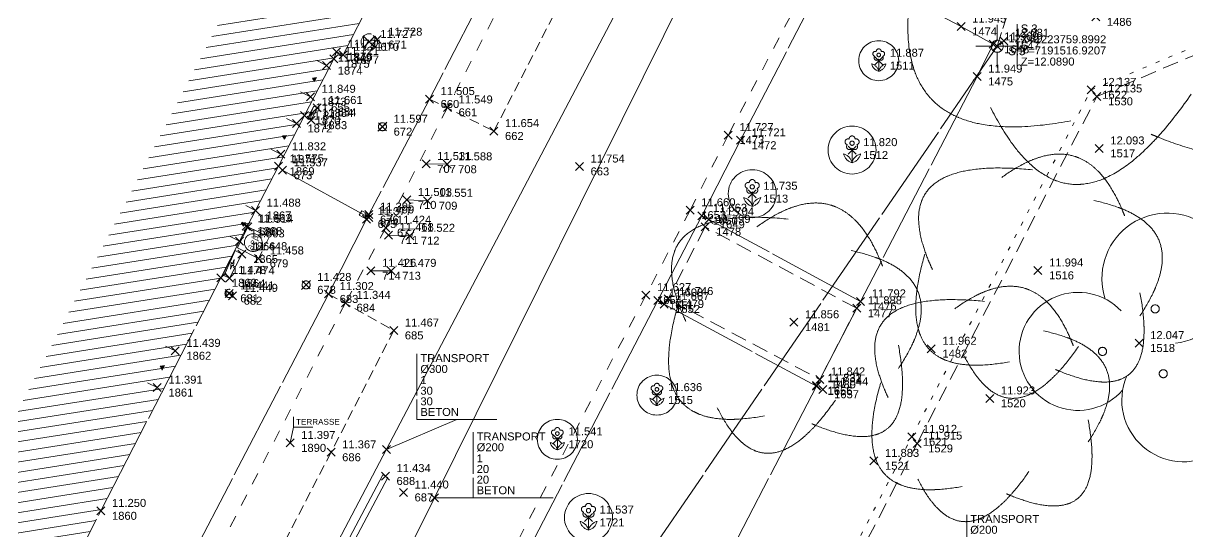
# Model space of a CAD drawing. Header units: metres. Extents: x 1223562 to 1223801, y 7191360 to 7191620.
# Drawn here: x 1223735.55 to 1223764.66, y 7191504.78 to 7191517.5 of the extents above; entities that cross this region are included whole.
import ezdxf

# ---------------------------------------------------------------- set-up
doc = ezdxf.new("R2010")
doc.units = ezdxf.units.M
doc.header["$PDMODE"] = 3
doc.header["$PDSIZE"] = 0.1
for name, pattern in [('LL_0822', [2.5, 2.5, 0]), ('LL_0824', [0.35, 0.1, -0.25]), ('LL_0829', [0.6, 0.3, -0.3]), ('Rec_Continu', [2.5, 2.5, 0]), ('RL_1103', [0.375, 0.25, -0.125]), ('RL_1105', [2.5, 2.5, 0]), ('RL_1110', [2.5, 2.5, 0]), ('Socle_Continu', [2.5, 2.5, 0]), ('TL_1182', [0.6, 0.4, -0.2]), ('Topo_Continu', [2.5, 2.5, 0]), ('YL_2901', [2.5, 2.5, 0])]:
    doc.linetypes.add(name, pattern=pattern)
for name, color, linetype, lineweight in [('BATIH_SCS', 201, 'Socle_Continu', 13), ('BATIM_SCI', 201, 'Socle_Continu', 13), ('EAUPO_SCS', 140, 'Socle_Continu', 13), ('ELECT_SCS', 1, 'Socle_Continu', 13), ('GAZFL_SCS', 40, 'Socle_Continu', 13), ('JARDI_SCS', 82, 'Socle_Continu', 13), ('MARQU_PSS', 7, 'Socle_Continu', 13), ('MOBUR_PSS', 251, 'Socle_Continu', 13), ('MOBUR_SCS', 251, 'Socle_Continu', 13), ('SIGTA_SCI', 7, 'Socle_Continu', 13), ('SIGTM_PSI', 1, 'Socle_Continu', 13), ('SIGTM_SCI', 1, 'Socle_Continu', 13), ('SIGTO_PSI', 255, 'Socle_Continu', 13), ('SIGTO_SCI', 255, 'Socle_Continu', 13), ('VOIRI_SCS', 7, 'Socle_Continu', 13)]:
    doc.layers.add(name, color=color, linetype=linetype, lineweight=lineweight)
for name, color, linetype, lineweight, true_color in [('BATIM_SCS', 7, 'Socle_Continu', 13, 0xdf7fff), ('EAUPL_SCI', 5, 'Socle_Continu', 13, 0x0000ff), ('EAUPL_SCS', 5, 'Socle_Continu', 13, 0x0000ff), ('EAUPL_SCT', 5, 'Socle_Continu', 13, 0x0000ff), ('EAUUS_SCI', 7, 'Socle_Continu', 13, 0x7f3f00), ('EAUUS_SCT', 7, 'Socle_Continu', 13, 0x7f3f00), ('SIGTR_PSS', 7, 'Socle_Continu', 13, 0x9966cc), ('SIGTS_PSS', 7, 'Socle_Continu', 13, 0x9966cc)]:
    doc.layers.add(name, color=color, linetype=linetype, lineweight=lineweight, true_color=true_color)
doc.styles.get("Standard").update_dxf_attribs({"font": 'arial.ttf'})
doc.styles.add('Style_1', font='WINGDNG2.TTF')
doc.styles.add('Style_2', font='WINGDNG3.TTF')
doc.linetypes.add('BL_0068', pattern='A,0.508,-0.254,["}",Style_2,S=0.254,R=0,X=-0.2,Y=-0.12],0.254', length=1.016)
doc.linetypes.add('BL_0101', pattern='A,3,-0.2,0.2,-0.381,["ep",Standard,S=0.254,R=0,X=-0.2,Y=-0.1],-0.381,0.2,-0.2', length=4.562)
doc.linetypes.add('CL_0181', pattern='A,3,-0.15,0.4,-0.381,["eu",Standard,S=0.254,R=0,X=-0.2,Y=-0.1],-0.381,0.4,-0.15', length=4.862)
doc.linetypes.add('NL_0902', pattern='A,0,["U",Style_1,S=0.127,R=0,X=-0.105,Y=-0.085],1', length=1)

# ---------------------------------------------------------------- blocks, each defined once
blk = doc.blocks.new('YP_1521')
at = {"layer": 'SIGTO_SCI', "color": 7, "linetype": 'Socle_Continu'}
blk.add_point((0, 0), dxfattribs=at)
at = {"layer": 'SIGTA_SCI', "linetype": 'Socle_Continu'}
blk.add_attdef('ALT', (0.278, 0.099), '', height=0.2, dxfattribs=at)
at = {"layer": 'SIGTA_SCI', "linetype": 'Socle_Continu', "flags": 9}
blk.add_attdef('CALQUE_ALT', (1.69, -1.18), '', height=0.2, dxfattribs=at)
at = {"layer": 'SIGTM_SCI', "linetype": 'Socle_Continu'}
blk.add_attdef('MAT', (0.278, -0.223), '', height=0.2, dxfattribs=at)
at = {"layer": 'SIGTM_SCI', "linetype": 'Socle_Continu', "flags": 9}
blk.add_attdef('CALQUE_MAT', (1.69, -1.501), '', height=0.2, dxfattribs=at)
at = {"layer": 'SIGTO_SCI', "linetype": 'Socle_Continu', "flags": 9}
for tag, p in [('ID', (1.69, 0.105)), ('NATURE', (1.69, -0.216)), ('FAMILLE', (1.69, -0.538)), ('CALQUE', (1.69, -0.859)), ('PCRS', (1.69, -1.823))]:
    blk.add_attdef(tag, p, '', height=0.2, dxfattribs=at)
blk = doc.blocks.new('YP_2900')
at = {"layer": 'SIGTO_PSI', "linetype": 'Socle_Continu'}
blk.add_line((0.5, 0), (0, 0), dxfattribs=at)
at = {"layer": 'SIGTO_PSI', "linetype": 'Socle_Continu', "flags": 128}
blk.add_lwpolyline([(0.5, -0.55), (0.5, 0.55)], dxfattribs=at)
at = {"layer": 'SIGTO_PSI', "color": 7, "linetype": 'Socle_Continu'}
blk.add_point((0, 0), dxfattribs=at)
at = {"layer": 'SIGTM_PSI', "color": 1, "linetype": 'Socle_Continu'}
blk.add_attdef('MAT', (0.589, 0.345), '', height=0.2, dxfattribs=at)
at = {"layer": 'SIGTM_PSI', "linetype": 'Socle_Continu', "flags": 9}
blk.add_attdef('CALQUE_MAT', (1.598, -0.695), '', height=0.2, dxfattribs=at)
at = {"layer": 'SIGTO_PSI', "linetype": 'Socle_Continu', "flags": 9}
for tag, p in [('ID', (1.598, 0.59)), ('NATURE', (1.598, 0.269)), ('FAMILLE', (1.598, -0.052)), ('CALQUE', (1.598, -0.374)), ('PCRS', (1.598, -1.016))]:
    blk.add_attdef(tag, p, '', height=0.2, dxfattribs=at)
at = {"layer": 'SIGTO_PSI', "linetype": 'Socle_Continu'}
for tag, p in [('X=', (0.589, 0.075)), ('Y=', (0.589, -0.204)), ('Z=', (0.589, -0.482))]:
    blk.add_attdef(tag, p, '', height=0.2, dxfattribs=at)
blk = doc.blocks.new('JP_0701')
at = {"layer": 'GAZFL_SCS', "linetype": 'Socle_Continu'}
for p, q in [((0.353, 0.353), (-0.353, -0.353)), ((-0.353, -0.353), (-0.353, 0.353)), ((-0.353, 0.353), (0.353, -0.353)), ((0.353, 0.353), (0.353, -0.353))]:
    blk.add_line(p, q, dxfattribs=at)
blk.add_circle((0, 0), 0.5, dxfattribs=at)
at = {"layer": 'GAZFL_SCS', "linetype": 'Socle_Continu', "flags": 9}
for tag, p in [('ID', (1.116, 0.579)), ('NATURE', (1.116, 0.258)), ('FAMILLE', (1.116, -0.063)), ('CALQUE', (1.116, -0.385)), ('PCRS', (1.116, -0.706))]:
    blk.add_attdef(tag, p, '', height=0.2, dxfattribs=at)
blk = doc.blocks.new('AP_0001')
at = {"layer": 'EAUPO_SCS', "linetype": 'Socle_Continu'}
blk.add_line((0.113, 0.113), (-0.113, -0.113), dxfattribs=at)
blk.add_circle((0, 0), 0.1, dxfattribs=at)
at = {"layer": 'EAUPO_SCS', "linetype": 'Socle_Continu', "flags": 9}
for tag, p in [('ID', (0.809, 0.507)), ('NATURE', (0.809, 0.186)), ('FAMILLE', (0.809, -0.135)), ('CALQUE', (0.809, -0.456)), ('PCRS', (0.809, -0.778))]:
    blk.add_attdef(tag, p, '', height=0.2, dxfattribs=at)
blk = doc.blocks.new('BP_0091')
at = {"layer": 'EAUPL_SCS', "linetype": 'Socle_Continu'}
h = blk.add_hatch(color=256, dxfattribs=at)
h.dxf.hatch_style = 1
h.paths.add_polyline_path([(0.094, 0), (0.906, 0, 0.388383)])
blk.add_line((0.906, 0), (0.094, 0), dxfattribs=at)
at = {"layer": 'EAUPL_SCS', "linetype": 'Socle_Continu', "flags": 128}
blk.add_lwpolyline([(0, 0), (0, 0.505), (1, 0.505), (1, 0)], close=True, dxfattribs=at)
at = {"layer": 'EAUPL_SCS', "linetype": 'Socle_Continu'}
blk.add_arc((0.5, -0.444), 0.602, 47.54938, 132.45062, dxfattribs=at)
at = {"layer": 'EAUPL_SCS', "linetype": 'Socle_Continu', "flags": 9}
for tag, p in [('NATURE', (1.448, 0.587)), ('ID', (1.448, 0.909)), ('CALQUE', (1.448, -0.055)), ('FAMILLE', (1.448, 0.266)), ('PCRS', (1.448, -0.377))]:
    blk.add_attdef(tag, p, '', height=0.2, dxfattribs=at)
blk = doc.blocks.new('AP_0003')
at = {"layer": 'EAUPO_SCS', "linetype": 'Socle_Continu', "flags": 128}
blk.add_lwpolyline([(-0.001, 1), (0.999, 1.001), (1, 0.001), (0, 0)], close=True, dxfattribs=at)
at = {"layer": 'EAUPO_SCS', "linetype": 'Socle_Continu', "const_width": 0.0215, "flags": 128}
for points in [[(0.282, 0.597, -0.408207), (0.338, 0.54), (0.338, 0.403), (0.258, 0.403, -1.002527), (0.258, 0.5)], [(0.564, 0.403), (0.484, 0.403, -0.408864), (0.435, 0.452), (0.435, 0.533, -0.99952), (0.564, 0.533), (0.564, 0.5), (0.435, 0.5)], [(0.661, 0.307), (0.661, 0.597), (0.734, 0.597, -0.410969), (0.79, 0.54), (0.79, 0.46, -0.406349), (0.734, 0.403), (0.661, 0.403)]]:
    blk.add_lwpolyline(points, format="xyb", dxfattribs=at)
for points in [[(0.225, 0.597), (0.282, 0.597)], [(0.338, 0.5), (0.258, 0.5)]]:
    blk.add_lwpolyline(points, dxfattribs=at)
at = {"layer": 'EAUPO_SCS', "linetype": 'Socle_Continu'}
blk.add_circle((0.5, 0.5), 0.375, dxfattribs=at)
at = {"layer": 'EAUPO_SCS', "linetype": 'Socle_Continu', "flags": 9}
for tag, p in [('ID', (1.446, 1.029)), ('NATURE', (1.446, 0.708)), ('FAMILLE', (1.446, 0.386)), ('CALQUE', (1.446, 0.065)), ('TYPE', (1.446, -0.577)), ('PCRS', (1.446, -0.256))]:
    blk.add_attdef(tag, p, '', height=0.2, dxfattribs=at)
blk = doc.blocks.new('MP_2578')
at = {"layer": 'MARQU_PSS', "linetype": 'Rec_Continu'}
blk.add_lwpolyline([(0.5, -0.0875), (0.5, -0.0188), (0, -0.0188), (0, 0.0187), (0.5, 0.0187), (0.5, 0.0875), (1, 0)], close=True, dxfattribs=at)
at = {"layer": 'MARQU_PSS', "linetype": 'Rec_Continu', "flags": 9}
for tag, p in [('ID', (0.4486, -0.465)), ('NATURE', (0.4486, -0.7863)), ('FAMILLE', (0.4486, -1.1075)), ('CALQUE', (0.4486, -1.4288)), ('PCRS', (0.4486, -1.7501))]:
    blk.add_attdef(tag, p, '', height=0.2, dxfattribs=at)
blk = doc.blocks.new('TP_1203')
at = {"layer": 'JARDI_SCS', "linetype": 'Socle_Continu'}
for points in [[(0.3171, 0.1998, 0.007667), (0.3097, 0.2185, 0.026874), (0.2793, 0.282, 0.047786), (0.2363, 0.3458, 0.023985), (0.2196, 0.3641, 0.040407), (0.1879, 0.391, 0.05708), (0.1498, 0.4122, 0.021505), (0.1343, 0.4178, 0.075257), (0.0789, 0.4262, 0.004647), (0.0754, 0.4262, 0.067031), (0.0113, 0.4161, 0.025669), (-0.025, 0.4032, 0.024468), (-0.0582, 0.3875, 0.036292), (-0.1329, 0.3405)], [(-0.0204, 0.3686, 0.026081), (-0.1467, 0.3752, 0.000498), (-0.1491, 0.3752, 0.000061), (-0.1493, 0.3752, 0.039737), (-0.2542, 0.3668, 0.05935), (-0.3324, 0.3448, 0.002412), (-0.3355, 0.3435, 0.092506), (-0.393, 0.3053, 0.000753), (-0.3933, 0.305, 0.098491), (-0.4244, 0.2585, 0.011844), (-0.4269, 0.2521, 0.083514), (-0.4371, 0.1912, 0.009601), (-0.437, 0.184, 0.062383), (-0.4234, 0.101, 0.027233), (-0.3998, 0.0339, 0.012932), (-0.386, 0.003)], [(0.3734, -0.1657, 0.034341), (0.42, -0.0853, 0.016386), (0.4306, -0.0619, 0.033024), (0.4472, -0.0128, 0.065516), (0.4552, 0.0476, 0.004498), (0.4551, 0.0518, 0.088708), (0.4437, 0.1085, 0.001985), (0.4432, 0.1097, 0.087204), (0.4129, 0.1572, 0.010127), (0.4065, 0.1639, 0.060799), (0.3628, 0.1981, 0.037701), (0.3113, 0.2242, 0.012492), (0.2934, 0.231, 0.034867), (0.2046, 0.2561)], [(-0.4141, 0.0593, 0.030688), (-0.4401, -0.0515, 0.042762), (-0.4476, -0.1391, 0.002681), (-0.4475, -0.1447, 0.068057), (-0.4366, -0.2203, 0.027564), (-0.4302, -0.2384, 0.0661), (-0.4071, -0.2783, 0.02929), (-0.3949, -0.292, 0.071575), (-0.3592, -0.3187, 0.024959), (-0.3395, -0.3281, 0.055555), (-0.2929, -0.3415, 0.042997), (-0.2266, -0.3473, 0.011964), (-0.2081, -0.3468, 0.03671), (-0.1048, -0.3345)], [(0.064, -0.3627, 0.004702), (0.0762, -0.3679, 0.029397), (0.1549, -0.3952, 0.053456), (0.231, -0.4084, 0.017025), (0.2434, -0.4088, 0.067312), (0.292, -0.4022, 0.029038), (0.3048, -0.3978, 0.085197), (0.3382, -0.3767, 0.008842), (0.3415, -0.3736, 0.097758), (0.3694, -0.3319, 0.000163), (0.3695, -0.3318, 0.072483), (0.3857, -0.2677, 0.026786), (0.3883, -0.2187, 0.018833), (0.387, -0.1842, 0.02958), (0.3734, -0.0814)], [(-0.2735, -0.3064, 0.039486), (-0.23, -0.3798, 0.04359), (-0.1978, -0.4182, 0.016585), (-0.1839, -0.4312, 0.081902), (-0.1391, -0.4591, 0.006579), (-0.1351, -0.4607, 0.089308), (-0.0921, -0.4684, 0.016983), (-0.0837, -0.4681, 0.078527), (-0.037, -0.4569, 0.013117), (-0.0296, -0.4536, 0.063228), (0.0271, -0.4171, 0.02257), (0.0606, -0.3865, 0.018838), (0.0864, -0.3587, 0.027877), (0.1484, -0.2782)]]:
    blk.add_lwpolyline(points, format="xyb", dxfattribs=at)
at = {"layer": 'JARDI_SCS', "linetype": 'Socle_Continu', "flags": 9}
for tag, p in [('ID', (0.8891, 0.2461)), ('NATURE', (0.8891, -0.0752)), ('FAMILLE', (0.8891, -0.3964)), ('CALQUE', (0.8891, -0.7177)), ('PCRS', (0.8891, -1.039))]:
    blk.add_attdef(tag, p, '', height=0.2, dxfattribs=at)
blk = doc.blocks.new('TP_1204')
at = {"layer": 'JARDI_SCS', "linetype": 'Socle_Continu'}
for centre, radius in [((0.056, 0.1187), 0.014), ((-0.1268, -0.0289), 0.0141), ((0.0841, -0.1063), 0.014)]:
    blk.add_circle(centre, radius, dxfattribs=at)
for centre, radius, start, end in [((0.0983, 0.2242), 0.2268, 277.1047, 198.3791), ((-0.2112, -0.0288), 0.2048, 43.3093, 318.8126), ((0.1545, -0.1977), 0.2142, 157.5, 81.9939)]:
    blk.add_arc(centre, radius, start, end, dxfattribs=at)
at = {"layer": 'JARDI_SCS', "linetype": 'Socle_Continu', "extrusion": (0, 0, -1)}
blk.add_ellipse((-0.1268, -0.0289), major_axis=(0.00999, 0.00999), ratio=1, start_param=3.926991, end_param=7.068583, dxfattribs=at)
at = {"layer": 'JARDI_SCS', "linetype": 'Socle_Continu', "flags": 9}
for tag, p in [('ID', (0.9611, 0.2658)), ('NATURE', (0.9611, -0.0555)), ('FAMILLE', (0.9611, -0.3768)), ('CALQUE', (0.9611, -0.6981)), ('PCRS', (0.9611, -1.0193))]:
    blk.add_attdef(tag, p, '', height=0.2, dxfattribs=at)
blk = doc.blocks.new('RP_1121')
at = {"layer": 'BATIM_SCS', "linetype": 'Socle_Continu'}
blk.add_hatch(color=256, dxfattribs=at).paths.add_polyline_path([(0.438, 0.086), (0.5, 0.172), (0.563, 0.086)])
for p, q in [((0, 0.276), (0, 0)), ((0.438, 0.086), (0.5, 0.172)), ((0.563, 0.086), (0.438, 0.086)), ((0.5, 0.172), (0.563, 0.086)), ((1, -0.001), (1, 0.275))]:
    blk.add_line(p, q, dxfattribs=at)
at = {"layer": 'BATIM_SCS', "linetype": 'Socle_Continu', "flags": 9}
for tag, p in [('ID', (1.431, 0.651)), ('NATURE', (1.431, 0.33)), ('FAMILLE', (1.431, 0.008)), ('CALQUE', (1.431, -0.313)), ('PCRS', (1.431, -0.634))]:
    blk.add_attdef(tag, p, '', height=0.2, dxfattribs=at)
blk = doc.blocks.new('FP_0406')
at = {"layer": 'ELECT_SCS', "linetype": 'Socle_Continu'}
blk.add_hatch(color=256, dxfattribs=at).paths.add_polyline_path([(0, 0), (0, 0.286), (1, 0.286), (0.1, 0.229)])
at = {"layer": 'ELECT_SCS', "linetype": 'Socle_Continu', "flags": 128}
blk.add_lwpolyline([(0, 0.286), (0, 0), (1, 0), (1, 0.286)], close=True, dxfattribs=at)
at = {"layer": 'ELECT_SCS', "linetype": 'Socle_Continu'}
blk.add_lwpolyline([(0, 0), (0, 0.286), (1, 0.286), (0.1, 0.229)], close=True, dxfattribs=at)
at = {"layer": 'ELECT_SCS', "linetype": 'Socle_Continu', "flags": 128}
blk.add_lwpolyline([(0.689, 0.161), (0.466, 0.074), (0.473, 0.136), (0.314, 0.12), (0.54, 0.215), (0.526, 0.147), (0.689, 0.161)], dxfattribs=at)
at = {"layer": 'ELECT_SCS', "linetype": 'Socle_Continu', "flags": 9}
for tag, p in [('ID', (1.244, 0.678)), ('NATURE', (1.244, 0.357)), ('FAMILLE', (1.244, 0.035)), ('CALQUE', (1.244, -0.286)), ('PCRS', (1.244, -0.607))]:
    blk.add_attdef(tag, p, '', height=0.2, dxfattribs=at)
blk = doc.blocks.new('YP_2903')
at = {"layer": 'SIGTR_PSS', "color": 1, "linetype": 'Socle_Continu'}
blk.add_line((0, 0.15), (0, 0.533), dxfattribs=at)
at = {"layer": 'SIGTR_PSS', "color": 5, "linetype": 'Socle_Continu'}
blk.add_line((-0.15, 0), (-0.533, 0), dxfattribs=at)
at = {"layer": 'SIGTR_PSS', "color": 3, "linetype": 'Socle_Continu'}
blk.add_line((0.15, 0), (0.533, 0), dxfattribs=at)
at = {"layer": 'SIGTR_PSS', "color": 2, "linetype": 'Socle_Continu'}
blk.add_line((0, -0.15), (0, -0.533), dxfattribs=at)
at = {"layer": 'SIGTR_PSS', "color": 4, "linetype": 'Socle_Continu'}
blk.add_circle((0, 0), 0.15, dxfattribs=at)
at = {"layer": 'SIGTR_PSS', "linetype": 'Socle_Continu', "flags": 9}
for tag, p in [('ID', (1.343, 0.305)), ('NATURE', (1.343, -0.016)), ('FAMILLE', (1.343, -0.337)), ('CALQUE', (1.343, -0.659)), ('PCRS', (1.343, -0.98))]:
    blk.add_attdef(tag, p, '', height=0.2, dxfattribs=at)
blk = doc.blocks.new('*U65')
at = {"layer": 'BATIM_SCI', "linetype": 'Socle_Continu'}
blk.add_line((0.114, 0.54), (0, 0), dxfattribs=at)
at = {"layer": 'BATIM_SCI', "linetype": 'Socle_Continu', "flags": 128}
blk.add_lwpolyline([(0.787, 0.54), (0.114, 0.54), (0.114, 0.897)], dxfattribs=at)
at = {"layer": 'BATIM_SCI', "linetype": 'Socle_Continu'}
blk.add_point((0, 0), dxfattribs=at)
blk.add_attdef('TXT', (0.203, 0.627), '', height=0.2, dxfattribs=at)
at = {"layer": 'BATIM_SCI', "linetype": 'Socle_Continu', "flags": 9}
for tag, p in [('NATURE', (1.967, -0.177)), ('ID', (1.967, 0.144)), ('FAMILLE', (1.967, -0.499)), ('CALQUE', (1.967, -0.82)), ('PCRS', (1.967, -1.141))]:
    blk.add_attdef(tag, p, '', height=0.2, dxfattribs=at)
blk = doc.blocks.new('NP_2607')
at = {"layer": 'MOBUR_PSS', "linetype": 'Socle_Continu', "flags": 128}
blk.add_lwpolyline([(0, 0.023, 1.082498), (0.06, 0.067, 1.082498), (0.037, 0.137, 1.082498), (-0.037, 0.137, 1.082498), (-0.06, 0.067, 1.082498), (0, 0.023), (0, -0.158)], format="xyb", dxfattribs=at)
for points in [[(-0.106, -0.048, 0.278028), (0, -0.158, 0.278028)], [(0, -0.158, 0.278028), (0.107, -0.048, 0.278028)]]:
    blk.add_lwpolyline(points, format="xyb", close=True, dxfattribs=at)
at = {"layer": 'MOBUR_PSS', "linetype": 'Topo_Continu'}
blk.add_circle((0, 0), 0.3, dxfattribs=at)
at = {"layer": 'MOBUR_PSS', "linetype": 'Socle_Continu'}
blk.add_circle((0, 0.086), 0.027, dxfattribs=at)
at = {"layer": 'MOBUR_PSS', "linetype": 'Topo_Continu', "flags": 9}
for tag, p in [('ID', (1.099, 0.147)), ('NATURE', (1.099, -0.175)), ('FAMILLE', (1.099, -0.496)), ('CALQUE', (1.099, -0.817))]:
    blk.add_attdef(tag, p, '', height=0.2, dxfattribs=at)
at = {"layer": 'MOBUR_PSS', "linetype": 'Socle_Continu', "flags": 9}
blk.add_attdef('PCRS', (1.099, -1.138), '', height=0.2, dxfattribs=at)
blk = doc.blocks.new('*U107')
at = {"layer": 'EAUUS_SCI', "linetype": 'Socle_Continu'}
blk.add_line((1.968, 0), (0, 0), dxfattribs=at)
at = {"layer": 'EAUUS_SCI', "linetype": 'Socle_Continu', "flags": 128}
blk.add_lwpolyline([(2.968, 0), (0.968, 0), (0.968, 1.639)], dxfattribs=at)
at = {"layer": 'EAUUS_SCI', "linetype": 'Socle_Continu'}
blk.add_point((0, 0), dxfattribs=at)
for tag, p in [('TYPE', (1.056, 1.433)), ('DIAM', (1.056, 1.163)), ('NBR', (1.056, 0.885)), ('LARG', (1.056, 0.619)), ('HAUT', (1.056, 0.353)), ('MATER', (1.056, 0.087))]:
    blk.add_attdef(tag, p, '', height=0.2, dxfattribs=at)
at = {"layer": 'EAUUS_SCI', "linetype": 'Socle_Continu', "flags": 9}
for tag, p in [('ID', (2.47, 1.418)), ('NATURE', (2.47, 1.097)), ('FAMILLE', (2.47, 0.776)), ('CALQUE', (2.47, 0.454))]:
    blk.add_attdef(tag, p, '', height=0.2, dxfattribs=at)
blk = doc.blocks.new('*U120')
at = {"layer": 'EAUPL_SCI', "linetype": 'Socle_Continu'}
blk.add_line((1.761, 0.748), (0, 0), dxfattribs=at)
at = {"layer": 'EAUPL_SCI', "linetype": 'Socle_Continu', "flags": 128}
blk.add_lwpolyline([(2.761, 0.748), (0.761, 0.748), (0.761, 2.386)], dxfattribs=at)
at = {"layer": 'EAUPL_SCI', "linetype": 'Socle_Continu'}
blk.add_point((0, 0), dxfattribs=at)
for tag, p in [('TYPE', (0.85, 2.181)), ('DIAM', (0.85, 1.911)), ('NBR', (0.85, 1.633)), ('LARG', (0.85, 1.367)), ('HAUT', (0.85, 1.101)), ('MATER', (0.85, 0.835))]:
    blk.add_attdef(tag, p, '', height=0.2, dxfattribs=at)
at = {"layer": 'EAUPL_SCI', "linetype": 'Socle_Continu', "flags": 9}
for tag, p in [('ID', (2.47, 1.418)), ('NATURE', (2.47, 1.097)), ('FAMILLE', (2.47, 0.776)), ('CALQUE', (2.47, 0.454))]:
    blk.add_attdef(tag, p, '', height=0.2, dxfattribs=at)
blk = doc.blocks.new('*U123')
at = {"layer": 'EAUPL_SCI', "linetype": 'Socle_Continu'}
blk.add_line((-0.064, 0.817), (0, 0), dxfattribs=at)
at = {"layer": 'EAUPL_SCI', "linetype": 'Socle_Continu', "flags": 128}
blk.add_lwpolyline([(0.936, 0.817), (-1.064, 0.817), (-1.064, 2.455)], dxfattribs=at)
at = {"layer": 'EAUPL_SCI', "linetype": 'Socle_Continu'}
blk.add_point((0, 0), dxfattribs=at)
for tag, p in [('TYPE', (-0.976, 2.25)), ('DIAM', (-0.976, 1.98)), ('NBR', (-0.976, 1.701)), ('LARG', (-0.976, 1.436)), ('HAUT', (-0.976, 1.17)), ('MATER', (-0.976, 0.904))]:
    blk.add_attdef(tag, p, '', height=0.2, dxfattribs=at)
at = {"layer": 'EAUPL_SCI', "linetype": 'Socle_Continu', "flags": 9}
for tag, p in [('ID', (2.47, 1.418)), ('NATURE', (2.47, 1.097)), ('FAMILLE', (2.47, 0.776)), ('CALQUE', (2.47, 0.454))]:
    blk.add_attdef(tag, p, '', height=0.2, dxfattribs=at)

msp = doc.modelspace()

# ---------------------------------------------------------------- hatches: boundary and pattern name
at = {"layer": 'BATIH_SCS', "linetype": 'Socle_Continu'}
h = msp.add_hatch(dxfattribs=at)
h.set_pattern_fill('RL_1107', color=256, angle=324, pattern_type=2)
h.set_pattern_definition([(9, (0, 0), (-0.03910861626, 0.246922085149), [])])
h.paths.add_polyline_path([(1223752.918, 7191534.909), (1223752.916, 7191534.91), (1223752.881, 7191534.826), (1223752.765, 7191534.597), (1223752.631, 7191534.377), (1223752.445, 7191534.114), (1223752.242, 7191533.865), (1223752.357, 7191533.805), (1223751.494, 7191532.151), (1223751.423, 7191532.188), (1223751.032, 7191531.436), (1223751.032, 7191531.435), (1223750.753, 7191530.898), (1223750.357, 7191530.139), (1223750.428, 7191530.102), (1223750.076, 7191529.428), (1223750.005, 7191529.465), (1223748.932, 7191527.403), (1223749.003, 7191527.366), (1223748.591, 7191526.584), (1223748.71, 7191526.516), (1223748.074, 7191525.294), (1223747.954, 7191525.354), (1223747.59, 7191524.66), (1223747.643, 7191524.633), (1223747.41, 7191524.178), (1223746.787, 7191523.012), (1223743.546, 7191516.711), (1223743.386, 7191516.785), (1223743.313, 7191516.608), (1223742.583, 7191515.194), (1223741.934, 7191513.92), (1223741.357, 7191512.813), (1223740.955, 7191512.044), (1223740.491, 7191511.13), (1223737.493, 7191505.304), (1223736.247, 7191502.87), (1223736.069, 7191502.548), (1223733.443, 7191503.998), (1223750.149, 7191536.237), (1223752.18, 7191538.293), (1223752.391, 7191538.087), (1223752.47, 7191538.155), (1223752.735, 7191537.889), (1223753.322, 7191535.71), (1223753.201, 7191535.342), (1223753.106, 7191535.368), (1223753.075, 7191535.301)])
h.paths.add_polyline_path([(1223742.882, 7191516.137), (1223742.832, 7191516.039), (1223742.78, 7191516.128)], flags=16)
h.paths.add_polyline_path([(1223742.133, 7191514.692), (1223742.085, 7191514.596), (1223742.032, 7191514.683)], flags=16)
h.paths.add_polyline_path([(1223747.061, 7191523.708), (1223746.983, 7191523.563), (1223746.94, 7191523.695), (1223746.927, 7191523.671)], flags=16)
h.paths.add_polyline_path([(1223741.105, 7191512.517), (1223741.055, 7191512.421), (1223741.003, 7191512.509)], flags=16)
h.paths.add_polyline_path([(1223739.079, 7191508.941), (1223739.023, 7191508.826), (1223738.974, 7191508.922)], flags=16)
h.paths.add_polyline_path([(1223749.331, 7191528.444), (1223749.343, 7191528.502), (1223749.357, 7191528.516), (1223749.339, 7191528.482), (1223749.331, 7191528.444), (1223749.359, 7191528.429), (1223749.377, 7191528.441), (1223749.403, 7191528.492), (1223749.43, 7191528.52), (1223749.458, 7191528.506), (1223749.446, 7191528.448), (1223749.433, 7191528.434), (1223749.45, 7191528.467), (1223749.458, 7191528.506), (1223749.43, 7191528.52), (1223749.403, 7191528.492), (1223749.368, 7191528.425)], flags=16)
h.paths.add_polyline_path([(1223750.754, 7191531.175), (1223750.766, 7191531.233), (1223750.78, 7191531.247), (1223750.762, 7191531.213), (1223750.754, 7191531.175), (1223750.782, 7191531.16), (1223750.8, 7191531.172), (1223750.826, 7191531.223), (1223750.853, 7191531.251), (1223750.881, 7191531.237), (1223750.869, 7191531.179), (1223750.856, 7191531.165), (1223750.873, 7191531.198), (1223750.881, 7191531.237), (1223750.853, 7191531.251), (1223750.826, 7191531.223), (1223750.791, 7191531.155)], flags=16)
h.paths.add_polyline_path([(1223752.9, 7191535.101), (1223752.904, 7191535.142), (1223752.913, 7191535.153), (1223752.903, 7191535.128), (1223752.9, 7191535.101), (1223752.914, 7191535.096), (1223752.92, 7191535.093), (1223752.932, 7191535.102), (1223752.947, 7191535.139), (1223752.963, 7191535.161), (1223752.97, 7191535.158), (1223752.984, 7191535.153), (1223752.979, 7191535.112), (1223752.971, 7191535.101), (1223752.981, 7191535.126), (1223752.984, 7191535.153), (1223752.963, 7191535.161), (1223752.947, 7191535.139), (1223752.927, 7191535.09)], flags=16)

# ---------------------------------------------------------------- linework, layer by layer
at = {"layer": 'BATIM_SCS', "linetype": 'RL_1105'}
msp.add_polyline3d([(1223736.069, 7191502.548, 11.098), (1223736.247, 7191502.87, 11.126), (1223737.493, 7191505.304, 11.25), (1223740.491, 7191511.13, 11.478), (1223740.955, 7191512.044, 11.503), (1223741.357, 7191512.813, 11.488), (1223741.934, 7191513.92, 11.575), (1223742.583, 7191515.194, 11.655), (1223743.313, 7191516.608, 11.721), (1223743.386, 7191516.785, 11.721), (1223743.546, 7191516.711, 11.711), (1223746.787, 7191523.012, 11.957), (1223747.41, 7191524.178, 11.992), (1223747.643, 7191524.633, 11.997)], dxfattribs=at)
at = {"layer": 'BATIM_SCS', "linetype": 'RL_1103'}
for points in [[(1223745.707, 7191515.602, 11.505), (1223747.317, 7191514.802, 11.654), (1223751.194, 7191522.329, 11.957), (1223749.616, 7191523.147, 11.794)], [(1223743.184, 7191510.727, 11.302), (1223744.813, 7191509.815, 11.467), (1223743.246, 7191506.768, 11.367), (1223740.883, 7191502.206, 11.176), (1223739.208, 7191503.096, 11.007)]]:
    msp.add_polyline3d(points, dxfattribs=at)
at = {"layer": 'BATIM_SCS', "linetype": 'RL_1110'}
for points in [[(1223741.934, 7191513.92, 11.575), (1223742.583, 7191515.194, 11.655), (1223743.313, 7191516.608, 11.721)], [(1223740.955, 7191512.044, 11.503), (1223741.357, 7191512.813, 11.488)]]:
    msp.add_polyline3d(points, dxfattribs=at)
at = {"layer": 'EAUPL_SCS', "linetype": 'BL_0068'}
msp.add_polyline3d([(1223742.034, 7191513.82, 11.537), (1223744.19, 7191512.642, 11.4)], dxfattribs=at)
at = {"layer": 'EAUPL_SCT', "linetype": 'BL_0101'}
msp.add_polyline3d([(1223751.598, 7191520.119, 9.9), (1223737.662, 7191493.566, 9.1)], dxfattribs=at)
at = {"layer": 'EAUUS_SCT', "linetype": 'CL_0181'}
msp.add_polyline3d([(1223752.091, 7191518.255, 10.44), (1223739.572, 7191493.009, 9.54)], dxfattribs=at)
at = {"layer": 'JARDI_SCS', "linetype": 'TL_1182'}
for points in [[(1223769.729, 7191505.071, 12.069), (1223768.284, 7191504.583, 12.052), (1223767.266, 7191504.253, 12.081), (1223766.856, 7191504.085, 12.014), (1223761.365, 7191502.24, 11.932), (1223754.182, 7191499.803, 11.725), (1223757.894, 7191506.989, 11.915), (1223762.392, 7191515.668, 12.135), (1223764.914, 7191516.736, 12.161), (1223767.197, 7191511.138, 12.073)], [(1223756.386, 7191510.37, 11.888), (1223752.598, 7191512.406, 11.799), (1223751.671, 7191510.602, 11.746), (1223755.466, 7191508.592, 11.842)]]:
    msp.add_polyline3d(points, close=True, dxfattribs=at)
at = {"layer": 'MOBUR_SCS', "linetype": 'NL_0902'}
for points in [[(1223745.622, 7191513.978, 11.531), (1223746.145, 7191513.97, 11.588)], [(1223745.661, 7191513.058, 11.551), (1223745.138, 7191513.078, 11.503)], [(1223744.682, 7191512.201, 11.468), (1223745.213, 7191512.184, 11.522)], [(1223744.748, 7191511.307, 11.479), (1223744.245, 7191511.309, 11.426)]]:
    msp.add_polyline3d(points, dxfattribs=at)
at = {"layer": 'SIGTS_PSS', "linetype": 'YL_2901'}
msp.add_polyline3d([(1223754.624, 7191615.542, 13.233), (1223774.768, 7191564.41, 13.107), (1223759.899, 7191516.921, 12.089), (1223739.481, 7191487.157, 10.877), (1223712.27, 7191430.488, 6.902), (1223666.985, 7191365.329, 3.888), (1223604.313, 7191397.356, 4.87), (1223562.746, 7191366.34, 4.088)], dxfattribs=at)
at = {"layer": 'VOIRI_SCS', "linetype": 'LL_0829'}
for points in [[(1223769.425, 7191560.247, 13.072), (1223766.949, 7191555.533, 12.886), (1223764.97, 7191551.709, 12.728), (1223762.659, 7191547.281, 12.588), (1223762.626, 7191547.283, 12.59), (1223761.802, 7191545.64, 12.528), (1223760.524, 7191543.187, 12.456), (1223758.17, 7191538.723, 12.327), (1223756.846, 7191536.066, 12.249), (1223754.37, 7191531.312, 12.113), (1223750.366, 7191523.521, 11.867), (1223750.044, 7191522.952, 11.834), (1223746.156, 7191515.393, 11.549), (1223744.617, 7191512.385, 11.424), (1223743.605, 7191510.507, 11.344), (1223739.637, 7191502.779, 11.06), (1223739.391, 7191502.359, 11.048), (1223738.931, 7191502.573, 11.002)], [(1223755.556, 7191519.257, 11.877), (1223753.176, 7191514.7, 11.727), (1223752.223, 7191512.822, 11.66), (1223751.117, 7191510.699, 11.627), (1223747.81, 7191504.349, 11.463), (1223746.535, 7191501.87, 11.392), (1223745.252, 7191499.378, 11.314), (1223745.082, 7191499.037, 11.304), (1223745.178, 7191498.99, 11.295), (1223745.212, 7191499.026, 11.301), (1223745.381, 7191498.952, 11.291)]]:
    msp.add_polyline3d(points, dxfattribs=at)
at = {"layer": 'VOIRI_SCS', "linetype": 'LL_0822'}
for points in [[(1223749.635, 7191523.18, 11.809), (1223745.707, 7191515.602, 11.505), (1223744.193, 7191512.713, 11.395)], [(1223755.823, 7191519.093, 11.86), (1223753.482, 7191514.57, 11.721), (1223752.512, 7191512.685, 11.663)], [(1223755.823, 7191519.093, 11.86), (1223758.994, 7191517.415, 11.945), (1223759.798, 7191516.97, 11.969)], [(1223759.798, 7191516.97, 11.969), (1223759.396, 7191516.165, 11.949), (1223756.485, 7191510.543, 11.792), (1223756.386, 7191510.37, 11.888), (1223755.466, 7191508.592, 11.842), (1223755.382, 7191508.437, 11.832), (1223755.381, 7191508.421, 11.731), (1223752.037, 7191501.983, 11.572), (1223748.263, 7191504.061, 11.481)], [(1223756.485, 7191510.543, 11.792), (1223752.689, 7191512.593, 11.704), (1223752.512, 7191512.685, 11.663), (1223751.417, 7191510.567, 11.608), (1223751.57, 7191510.475, 11.667), (1223755.381, 7191508.421, 11.731)], [(1223744.133, 7191512.6, 11.377), (1223743.184, 7191510.727, 11.302), (1223739.208, 7191503.096, 11.007), (1223738.931, 7191502.573, 11.002), (1223738.915, 7191502.548, 11.008)], [(1223751.417, 7191510.567, 11.608), (1223748.088, 7191504.157, 11.44), (1223746.83, 7191501.751, 11.374), (1223745.381, 7191498.952, 11.291), (1223742.086, 7191492.466, 11.049), (1223738.867, 7191486.237, 10.795)]]:
    msp.add_polyline3d(points, dxfattribs=at)
at = {"layer": 'VOIRI_SCS', "linetype": 'LL_0824'}
msp.add_polyline3d([(1223752.291, 7191486.646, 11.354), (1223751.516, 7191488.871, 11.407), (1223748.419, 7191497.852, 11.537), (1223753.919, 7191499.712, 11.708), (1223757.763, 7191507.156, 11.912), (1223762.246, 7191515.831, 12.137), (1223765.026, 7191516.994, 12.181), (1223767.433, 7191511.094, 12.076), (1223769.906, 7191505.137, 12.045), (1223770.878, 7191502.302, 12.037), (1223772.852, 7191496.572, 12.071), (1223774.329, 7191492.378, 12.123), (1223766.893, 7191489.865, 11.823), (1223761.458, 7191488.038, 11.629), (1223758.19, 7191486.943, 11.513), (1223753.246, 7191485.29, 11.354), (1223752.828, 7191485.147, 11.344)], close=True, dxfattribs=at)

# ---------------------------------------------------------------- block references
at = {"layer": 'BATIM_SCI', "linetype": 'Socle_Continu'}
ref = msp.add_blockref('*U65', (1223742.223, 7191507.003, 11.397), dxfattribs=dict(at, xscale=0.7265672, yscale=0.7265672, zscale=0.7265672))
ref.add_attrib('TXT', 'TERRASSE', (1223742.37, 7191507.459), dxfattribs={"linetype": 'Socle_Continu', "height": 0.1453})
at = {"layer": 'BATIM_SCS', "linetype": 'Socle_Continu'}
for p, xscale, rotation in [((1223742.731, 7191515.659, 11.849), 0.8778060005226367, 62.54478294348328), ((1223741.991, 7191514.221, 11.832), 0.861387113574524, 63.17951279079212), ((1223740.955, 7191512.044, 11.503), 0.8674308191185058, 62.40024292567897), ((1223738.904, 7191508.386, 11.391), 1.023527576812603, 63.93807266366885)]:
    msp.add_blockref('RP_1121', p, dxfattribs=dict(at, xscale=xscale, rotation=rotation))
at = {"layer": 'EAUPL_SCI', "linetype": 'Socle_Continu'}
for name, p, values in [('*U120', (1223744.63, 7191506.842), {'TYPE': 'TRANSPORT', 'DIAM': 'Ø300', 'NBR': '1', 'LARG': '30', 'HAUT': '30', 'MATER': 'BETON'}), ('*U123', (1223760.201, 7191502.752), {'TYPE': 'TRANSPORT', 'DIAM': 'Ø200', 'NBR': '1', 'LARG': '20', 'HAUT': '20', 'MATER': 'PVC'})]:
    msp.add_blockref(name, p, dxfattribs=at).add_auto_attribs(values)
at = {"layer": 'EAUPL_SCS', "linetype": 'Socle_Continu', "xscale": 0.127881972776791, "yscale": 0.4038, "rotation": 61.84001409672629}
msp.add_blockref('BP_0091', (1223744.133, 7191512.6, 11.377), dxfattribs=at)
at = {"layer": 'EAUPO_SCS', "linetype": 'Socle_Continu'}
for p in [(1223744.532, 7191514.91, 11.597), (1223742.623, 7191510.955, 11.428)]:
    msp.add_blockref('AP_0001', p, dxfattribs=at)
at = {"layer": 'EAUPO_SCS', "linetype": 'Socle_Continu', "xscale": 0.5912431310946387, "yscale": 0.5912431310946387, "rotation": 63.66689586680973}
msp.add_blockref('AP_0003', (1223741.435, 7191511.617, 11.458), dxfattribs=at)
at = {"layer": 'EAUUS_SCI', "linetype": 'Socle_Continu'}
msp.add_blockref('*U107', (1223745.831, 7191505.632), dxfattribs=at).add_auto_attribs({'TYPE': 'TRANSPORT', 'DIAM': 'Ø200', 'NBR': '1', 'LARG': '20', 'HAUT': '20', 'MATER': 'BETON'})
at = {"layer": 'ELECT_SCS', "linetype": 'Socle_Continu'}
for p, xscale, yscale, rotation in [((1223742.748, 7191515.072, 11.654), 0.3447059588194012, 0.3447059588194012, 63.20971554568346), ((1223740.707, 7191511.119, 11.474), 0.6810441621371531, 0.6810441621371531, 62.66909411148056)]:
    msp.add_blockref('FP_0406', p, dxfattribs=dict(at, xscale=xscale, yscale=yscale, rotation=rotation))
at = {"layer": 'GAZFL_SCS', "linetype": 'Socle_Continu'}
for p, xscale, yscale in [((1223744.201, 7191517.031, 11.727), 0.4070779517650558, 0.4070779517650558), ((1223740.699, 7191510.742, 11.441), 0.2069785442354631, 0.2069785442354631)]:
    msp.add_blockref('JP_0701', p, dxfattribs=dict(at, xscale=xscale, yscale=yscale))
at = {"layer": 'JARDI_SCS', "linetype": 'Socle_Continu'}
for p, xscale, yscale in [((1223762.985, 7191519.033, 12.375), 11.88547917796001, 11.88547917796001), ((1223760.918, 7191511.316, 11.994), 6.828287923945793, 6.828287923945793), ((1223754.816, 7191510.021, 11.856), 6.996511484297788, 6.996511484297788), ((1223759.713, 7191508.117, 11.923), 6.581880983798407, 6.581880983798407)]:
    msp.add_blockref('TP_1203', p, dxfattribs=dict(at, xscale=xscale, yscale=yscale))
at = {"layer": 'JARDI_SCS', "linetype": 'Socle_Continu', "xscale": 7.207138236693053, "yscale": 7.207138236693053, "zscale": 7.207138236693053}
msp.add_blockref('TP_1204', (1223763.444, 7191509.5, 12.047), dxfattribs=at)
at = {"layer": 'MARQU_PSS', "linetype": 'Socle_Continu', "xscale": 3.854628013139263, "yscale": 3.854628013139263, "rotation": 242.1297551450712}
msp.add_blockref('MP_2578', (1223744.605, 7191506.175, 11.434), dxfattribs=at)
at = {"layer": 'MOBUR_PSS', "linetype": 'Socle_Continu'}
for p, xscale, yscale, zscale in [((1223756.937, 7191516.561, 11.887), 1.666666666752788, 1.666666666752788, 1.666666666752788), ((1223756.271, 7191514.326, 11.82), 1.99999999789992, 1.99999999789992, 1.99999999789992), ((1223753.775, 7191513.235, 11.735), 1.99999999789992, 1.99999999789992, 1.99999999789992), ((1223751.392, 7191508.199, 11.636), 1.666666666752788, 1.666666666752788, 1.666666666752788), ((1223748.903, 7191507.093, 11.541), 1.666666666752788, 1.666666666752788, 1.666666666752788), ((1223749.682, 7191505.138, 11.537), 1.99999999789992, 1.99999999789992, 1.99999999789992)]:
    msp.add_blockref('NP_2607', p, dxfattribs=dict(at, xscale=xscale, yscale=yscale, zscale=zscale))
at = {"layer": 'SIGTO_PSI', "color": 193, "linetype": 'Socle_Continu'}
msp.add_blockref('YP_2900', (1223759.899, 7191516.921, 12.089), dxfattribs=at).add_auto_attribs({'MAT': 'S.3', 'X=': 'X=1223759.8992', 'Y=': 'Y=7191516.9207', 'Z=': 'Z=12.0890'})
at = {"layer": 'SIGTO_SCI', "linetype": 'Socle_Continu'}
for p, values in [((1223762.362, 7191517.656, 12.175), {'ALT': '12.175', 'MAT': '1486'}), ((1223758.994, 7191517.415, 11.945), {'ALT': '11.945', 'MAT': '1474'}), ((1223744.201, 7191517.031, 11.727), {'ALT': '11.727', 'MAT': '670'}), ((1223744.397, 7191517.087, 11.728), {'ALT': '11.728', 'MAT': '671'}), ((1223760.063, 7191517.059, 12.081), {'ALT': '12.081', 'MAT': '1647'}), ((1223743.386, 7191516.785, 11.721), {'ALT': '11.721', 'MAT': '1876'}), ((1223759.798, 7191516.97, 11.969), {'ALT': '11.969', 'MAT': '1648'}), ((1223759.899, 7191516.921, 12.089), {'ALT': '12.089', 'MAT': 'S.3'}), ((1223743.135, 7191516.438, 11.849), {'ALT': '11.849', 'MAT': '1874'}), ((1223743.313, 7191516.608, 11.721), {'ALT': '11.721', 'MAT': '1875'}), ((1223743.546, 7191516.711, 11.711), {'ALT': '11.711', 'MAT': '1877'}), ((1223756.937, 7191516.561, 11.887), {'ALT': '11.887', 'MAT': '1511'}), ((1223759.396, 7191516.165, 11.949), {'ALT': '11.949', 'MAT': '1475'}), ((1223742.731, 7191515.659, 11.849), {'ALT': '11.849', 'MAT': '1873'}), ((1223745.707, 7191515.602, 11.505), {'ALT': '11.505', 'MAT': '660'}), ((1223762.246, 7191515.831, 12.137), {'ALT': '12.137', 'MAT': '1622'}), ((1223762.392, 7191515.668, 12.135), {'ALT': '12.135', 'MAT': '1530'}), ((1223742.903, 7191515.38, 11.661), {'ALT': '11.661', 'MAT': '1884'}), ((1223746.156, 7191515.393, 11.549), {'ALT': '11.549', 'MAT': '661'}), ((1223742.38, 7191514.99, 11.841), {'ALT': '11.841', 'MAT': '1872'}), ((1223742.583, 7191515.194, 11.655), {'ALT': '11.655', 'MAT': '1870'}), ((1223742.748, 7191515.072, 11.654), {'ALT': '11.654', 'MAT': '1883'}), ((1223744.532, 7191514.91, 11.597), {'ALT': '11.597', 'MAT': '672'}), ((1223747.317, 7191514.802, 11.654), {'ALT': '11.654', 'MAT': '662'}), ((1223753.176, 7191514.7, 11.727), {'ALT': '11.727', 'MAT': '1473'}), ((1223753.482, 7191514.57, 11.721), {'ALT': '11.721', 'MAT': '1472'}), ((1223741.991, 7191514.221, 11.832), {'ALT': '11.832', 'MAT': '1871'}), ((1223756.271, 7191514.326, 11.82), {'ALT': '11.820', 'MAT': '1512'}), ((1223762.449, 7191514.368, 12.093), {'ALT': '12.093', 'MAT': '1517'}), ((1223741.934, 7191513.92, 11.575), {'ALT': '11.575', 'MAT': '1869'}), ((1223742.034, 7191513.82, 11.537), {'ALT': '11.537', 'MAT': '673'}), ((1223745.622, 7191513.978, 11.531), {'ALT': '11.531', 'MAT': '707'}), ((1223746.145, 7191513.97, 11.588), {'ALT': '11.588', 'MAT': '708'}), ((1223749.456, 7191513.916, 11.754), {'ALT': '11.754', 'MAT': '663'}), ((1223753.775, 7191513.235, 11.735), {'ALT': '11.735', 'MAT': '1513'}), ((1223745.138, 7191513.078, 11.503), {'ALT': '11.503', 'MAT': '710'}), ((1223745.661, 7191513.058, 11.551), {'ALT': '11.551', 'MAT': '709'}), ((1223741.357, 7191512.813, 11.488), {'ALT': '11.488', 'MAT': '1867'}), ((1223744.193, 7191512.713, 11.395), {'ALT': '11.395', 'MAT': '676'}), ((1223752.223, 7191512.822, 11.66), {'ALT': '11.660', 'MAT': '1653'}), ((1223752.512, 7191512.685, 11.663), {'ALT': '11.663', 'MAT': '1650'}), ((1223741.127, 7191512.424, 11.663), {'ALT': '11.663', 'MAT': '1868'}), ((1223741.168, 7191512.409, 11.514), {'ALT': '11.514', 'MAT': '680'}), ((1223744.133, 7191512.6, 11.377), {'ALT': '11.377', 'MAT': '675'}), ((1223744.19, 7191512.642, 11.4), {'ALT': '11.400', 'MAT': '674'}), ((1223744.617, 7191512.385, 11.424), {'ALT': '11.424', 'MAT': '677'}), ((1223752.598, 7191512.406, 11.799), {'ALT': '11.799', 'MAT': '1478'}), ((1223752.689, 7191512.593, 11.704), {'ALT': '11.704', 'MAT': '1649'}), ((1223744.682, 7191512.201, 11.468), {'ALT': '11.468', 'MAT': '711'}), ((1223745.213, 7191512.184, 11.522), {'ALT': '11.522', 'MAT': '712'}), ((1223740.955, 7191512.044, 11.503), {'ALT': '11.503', 'MAT': '1866'}), ((1223741.02, 7191511.724, 11.448), {'ALT': '11.448', 'MAT': '1865'}), ((1223741.435, 7191511.617, 11.458), {'ALT': '11.458', 'MAT': '679'}), ((1223744.245, 7191511.309, 11.426), {'ALT': '11.426', 'MAT': '714'}), ((1223744.748, 7191511.307, 11.479), {'ALT': '11.479', 'MAT': '713'}), ((1223760.918, 7191511.316, 11.994), {'ALT': '11.994', 'MAT': '1516'}), ((1223740.491, 7191511.13, 11.478), {'ALT': '11.478', 'MAT': '1863'}), ((1223740.707, 7191511.119, 11.474), {'ALT': '11.474', 'MAT': '1864'}), ((1223742.623, 7191510.955, 11.428), {'ALT': '11.428', 'MAT': '678'}), ((1223740.699, 7191510.742, 11.441), {'ALT': '11.441', 'MAT': '681'}), ((1223740.784, 7191510.682, 11.449), {'ALT': '11.449', 'MAT': '682'}), ((1223743.184, 7191510.727, 11.302), {'ALT': '11.302', 'MAT': '683'}), ((1223751.117, 7191510.699, 11.627), {'ALT': '11.627', 'MAT': '1654'}), ((1223743.605, 7191510.507, 11.344), {'ALT': '11.344', 'MAT': '684'}), ((1223751.417, 7191510.567, 11.608), {'ALT': '11.608', 'MAT': '1651'}), ((1223751.57, 7191510.475, 11.667), {'ALT': '11.667', 'MAT': '1652'}), ((1223751.671, 7191510.602, 11.746), {'ALT': '11.746', 'MAT': '1479'}), ((1223756.386, 7191510.37, 11.888), {'ALT': '11.888', 'MAT': '1477'}), ((1223756.485, 7191510.543, 11.792), {'ALT': '11.792', 'MAT': '1476'}), ((1223744.813, 7191509.815, 11.467), {'ALT': '11.467', 'MAT': '685'}), ((1223754.816, 7191510.021, 11.856), {'ALT': '11.856', 'MAT': '1481'}), ((1223763.444, 7191509.5, 12.047), {'ALT': '12.047', 'MAT': '1518'}), ((1223739.353, 7191509.306, 11.439), {'ALT': '11.439', 'MAT': '1862'}), ((1223758.251, 7191509.359, 11.962), {'ALT': '11.962', 'MAT': '1482'}), ((1223755.466, 7191508.592, 11.842), {'ALT': '11.842', 'MAT': '1480'}), ((1223738.904, 7191508.386, 11.391), {'ALT': '11.391', 'MAT': '1861'}), ((1223755.381, 7191508.421, 11.731), {'ALT': '11.731', 'MAT': '1656'}), ((1223755.382, 7191508.437, 11.832), {'ALT': '11.832', 'MAT': '1655'}), ((1223755.543, 7191508.343, 11.844), {'ALT': '11.844', 'MAT': '1657'}), ((1223751.392, 7191508.199, 11.636), {'ALT': '11.636', 'MAT': '1515'}), ((1223759.713, 7191508.117, 11.923), {'ALT': '11.923', 'MAT': '1520'}), ((1223757.763, 7191507.156, 11.912), {'ALT': '11.912', 'MAT': '1621'}), ((1223742.223, 7191507.003, 11.397), {'ALT': '11.397', 'MAT': '1890'}), ((1223748.903, 7191507.093, 11.541), {'ALT': '11.541', 'MAT': '1720'}), ((1223757.894, 7191506.989, 11.915), {'ALT': '11.915', 'MAT': '1529'}), ((1223743.246, 7191506.768, 11.367), {'ALT': '11.367', 'MAT': '686'}), ((1223756.816, 7191506.555, 11.883), {'ALT': '11.883', 'MAT': '1521'}), ((1223744.605, 7191506.175, 11.434), {'ALT': '11.434', 'MAT': '688'}), ((1223745.056, 7191505.764, 11.44), {'ALT': '11.440', 'MAT': '687'}), ((1223737.493, 7191505.304, 11.25), {'ALT': '11.250', 'MAT': '1860'}), ((1223749.682, 7191505.138, 11.537), {'ALT': '11.537', 'MAT': '1721'})]:
    msp.add_blockref('YP_1521', p, dxfattribs=at).add_auto_attribs(values)
at = {"layer": 'SIGTR_PSS', "linetype": 'Socle_Continu'}
msp.add_blockref('YP_2903', (1223759.899, 7191516.921, 12.089), dxfattribs=at)

doc.saveas('drawing.dxf')
